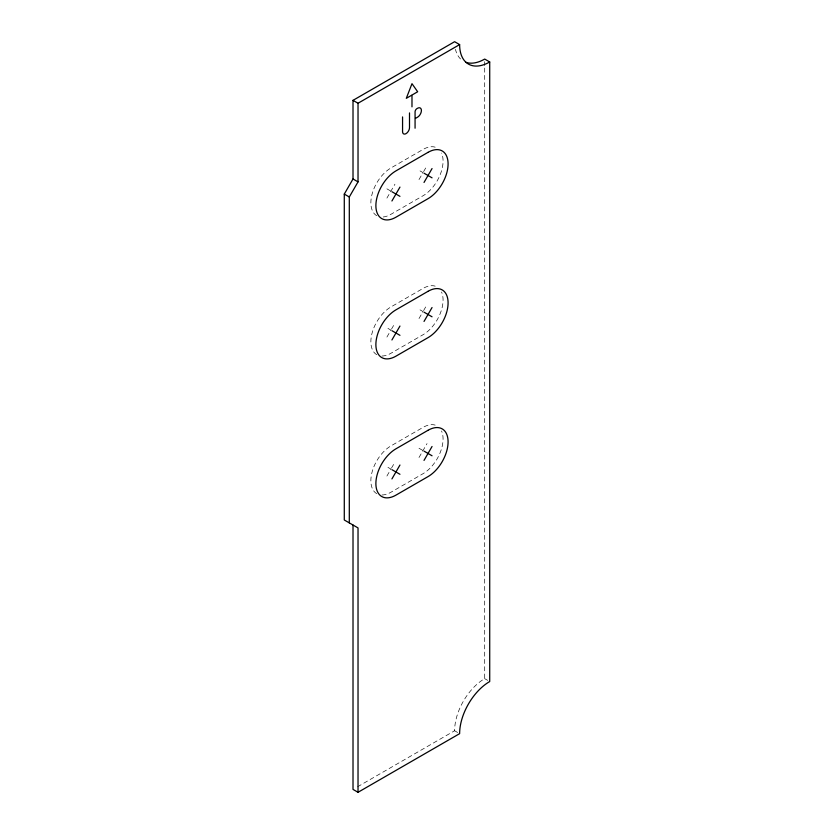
<?xml version="1.0" encoding="UTF-8"?>
<svg xmlns="http://www.w3.org/2000/svg" width="834" height="834" viewBox="0 0 834 834"><rect width="100%" height="100%" fill="white"/><g stroke="black" fill="none" stroke-linecap="round" stroke-linejoin="round"><path stroke-width="0.63" stroke-dasharray="4.17 3.13" d="M386.913 198.096L394.941 184.199M419.002 179.571L423.015 172.617L419.002 170.303M423.589 171.627L427.029 165.674M386.913 337.061L390.927 330.118L386.913 327.804M391.5 329.128L394.941 323.165M419.002 318.536L423.015 311.582L419.002 309.268M423.589 310.592L427.029 304.639M386.913 476.037L390.927 469.083L386.913 466.769M391.5 468.093L394.941 462.14M419.002 457.501L427.029 443.605M357.484 786.827L454.613 730.751A42.555 24.561 -60 0 1 484.7 678.636L484.7 66.876M386.913 188.828L390.927 191.153M419.002 448.244L423.015 450.558M484.7 678.636L487.702 680.377M454.613 730.751L457.616 732.492M484.7 61.674L484.7 65.584M460.545 58.985A42.555 24.561 -60 0 1 455.447 49.342M382.045 356.014A28.366 16.378 -60 0 0 390.927 353.282L423.015 334.747A28.366 16.378 -60 0 0 441.551 292.025M376.739 354.679A28.366 16.378 -60 0 1 372.391 331.953A28.366 16.378 -60 0 1 390.927 306.954L423.015 288.428A28.366 16.378 -60 0 1 436.245 286.542M382.045 494.979A28.366 16.378 -60 0 0 390.927 492.248L423.015 473.712A28.366 16.378 -60 0 0 441.551 430.99M376.739 493.655A28.366 16.378 -60 0 1 372.391 470.918A28.366 16.378 -60 0 1 390.927 445.919L423.015 427.394A28.366 16.378 -60 0 1 437.204 425.986M383.244 216.976A28.366 16.378 -60 0 0 390.927 214.307L423.015 195.782A28.366 16.378 -60 0 0 441.551 153.06M376.739 215.714A28.366 16.378 -60 0 1 372.391 192.988A28.366 16.378 -60 0 1 390.927 167.988L423.015 149.453A28.366 16.378 -60 0 1 437.204 148.056"/><path stroke-width="1.25" d="M358.026 792.3L358.026 527.922L344.286 519.989L344.286 194.093L353.011 178.976L353.011 100.351L454.613 41.7L459.628 44.598A42.555 24.561 -60 0 0 489.714 61.966L489.714 681.534A42.555 24.561 -60 0 0 459.628 733.649L358.026 792.3L353.011 789.402L353.011 525.034M349.3 522.887L349.3 196.98L358.026 181.875L358.026 103.249L459.628 44.598M391.928 200.994L399.955 187.097M424.016 182.458L432.043 168.562M391.928 339.959L399.955 326.063M424.016 321.434L432.043 307.538M391.928 478.924L399.955 465.028M424.016 460.399L432.043 446.503M411.589 95.274L406.304 98.318L411.986 83.681L417.667 91.761L411.986 95.045L411.986 106.846M415.478 118.386L417.542 117.198A5.473 3.159 -60 0 0 421.41 110.495A5.473 3.159 -60 0 0 417.542 108.264L416.958 108.608A2.658 1.532 -60 0 0 415.071 111.86L415.071 128.217M489.714 61.966L484.7 59.068A42.555 24.561 -60 0 1 465.591 62.196M353.011 100.351L358.026 103.249M424.016 173.201L432.043 177.83M391.928 191.726L399.955 196.355M353.011 178.976L358.026 181.875M344.286 194.093L349.3 196.98M424.016 312.166L432.043 316.795M391.928 330.691L399.955 335.331M424.016 451.131L432.043 455.771M391.928 469.667L399.955 474.296M409.504 112.913L409.504 127.633A4.91 2.836 -60 0 1 406.033 133.638A4.91 2.836 -60 0 1 402.561 131.636L402.561 116.916M428.03 152.351L395.942 170.887A28.366 16.378 -60 0 0 375.884 205.623A28.366 16.378 -60 0 0 395.942 217.205L428.03 198.68A28.366 16.378 -60 0 0 448.087 163.933A28.366 16.378 -60 0 0 428.03 152.351M428.03 291.316L395.942 309.852A28.366 16.378 -60 0 0 375.884 344.588A28.366 16.378 -60 0 0 395.942 356.17L428.03 337.645A28.366 16.378 -60 0 0 448.087 302.898A28.366 16.378 -60 0 0 428.03 291.316M428.03 430.292L395.942 448.817A28.366 16.378 -60 0 0 375.884 483.564A28.366 16.378 -60 0 0 395.942 495.135L428.03 476.61A28.366 16.378 -60 0 0 448.087 441.874A28.366 16.378 -60 0 0 428.03 430.292"/></g></svg>
